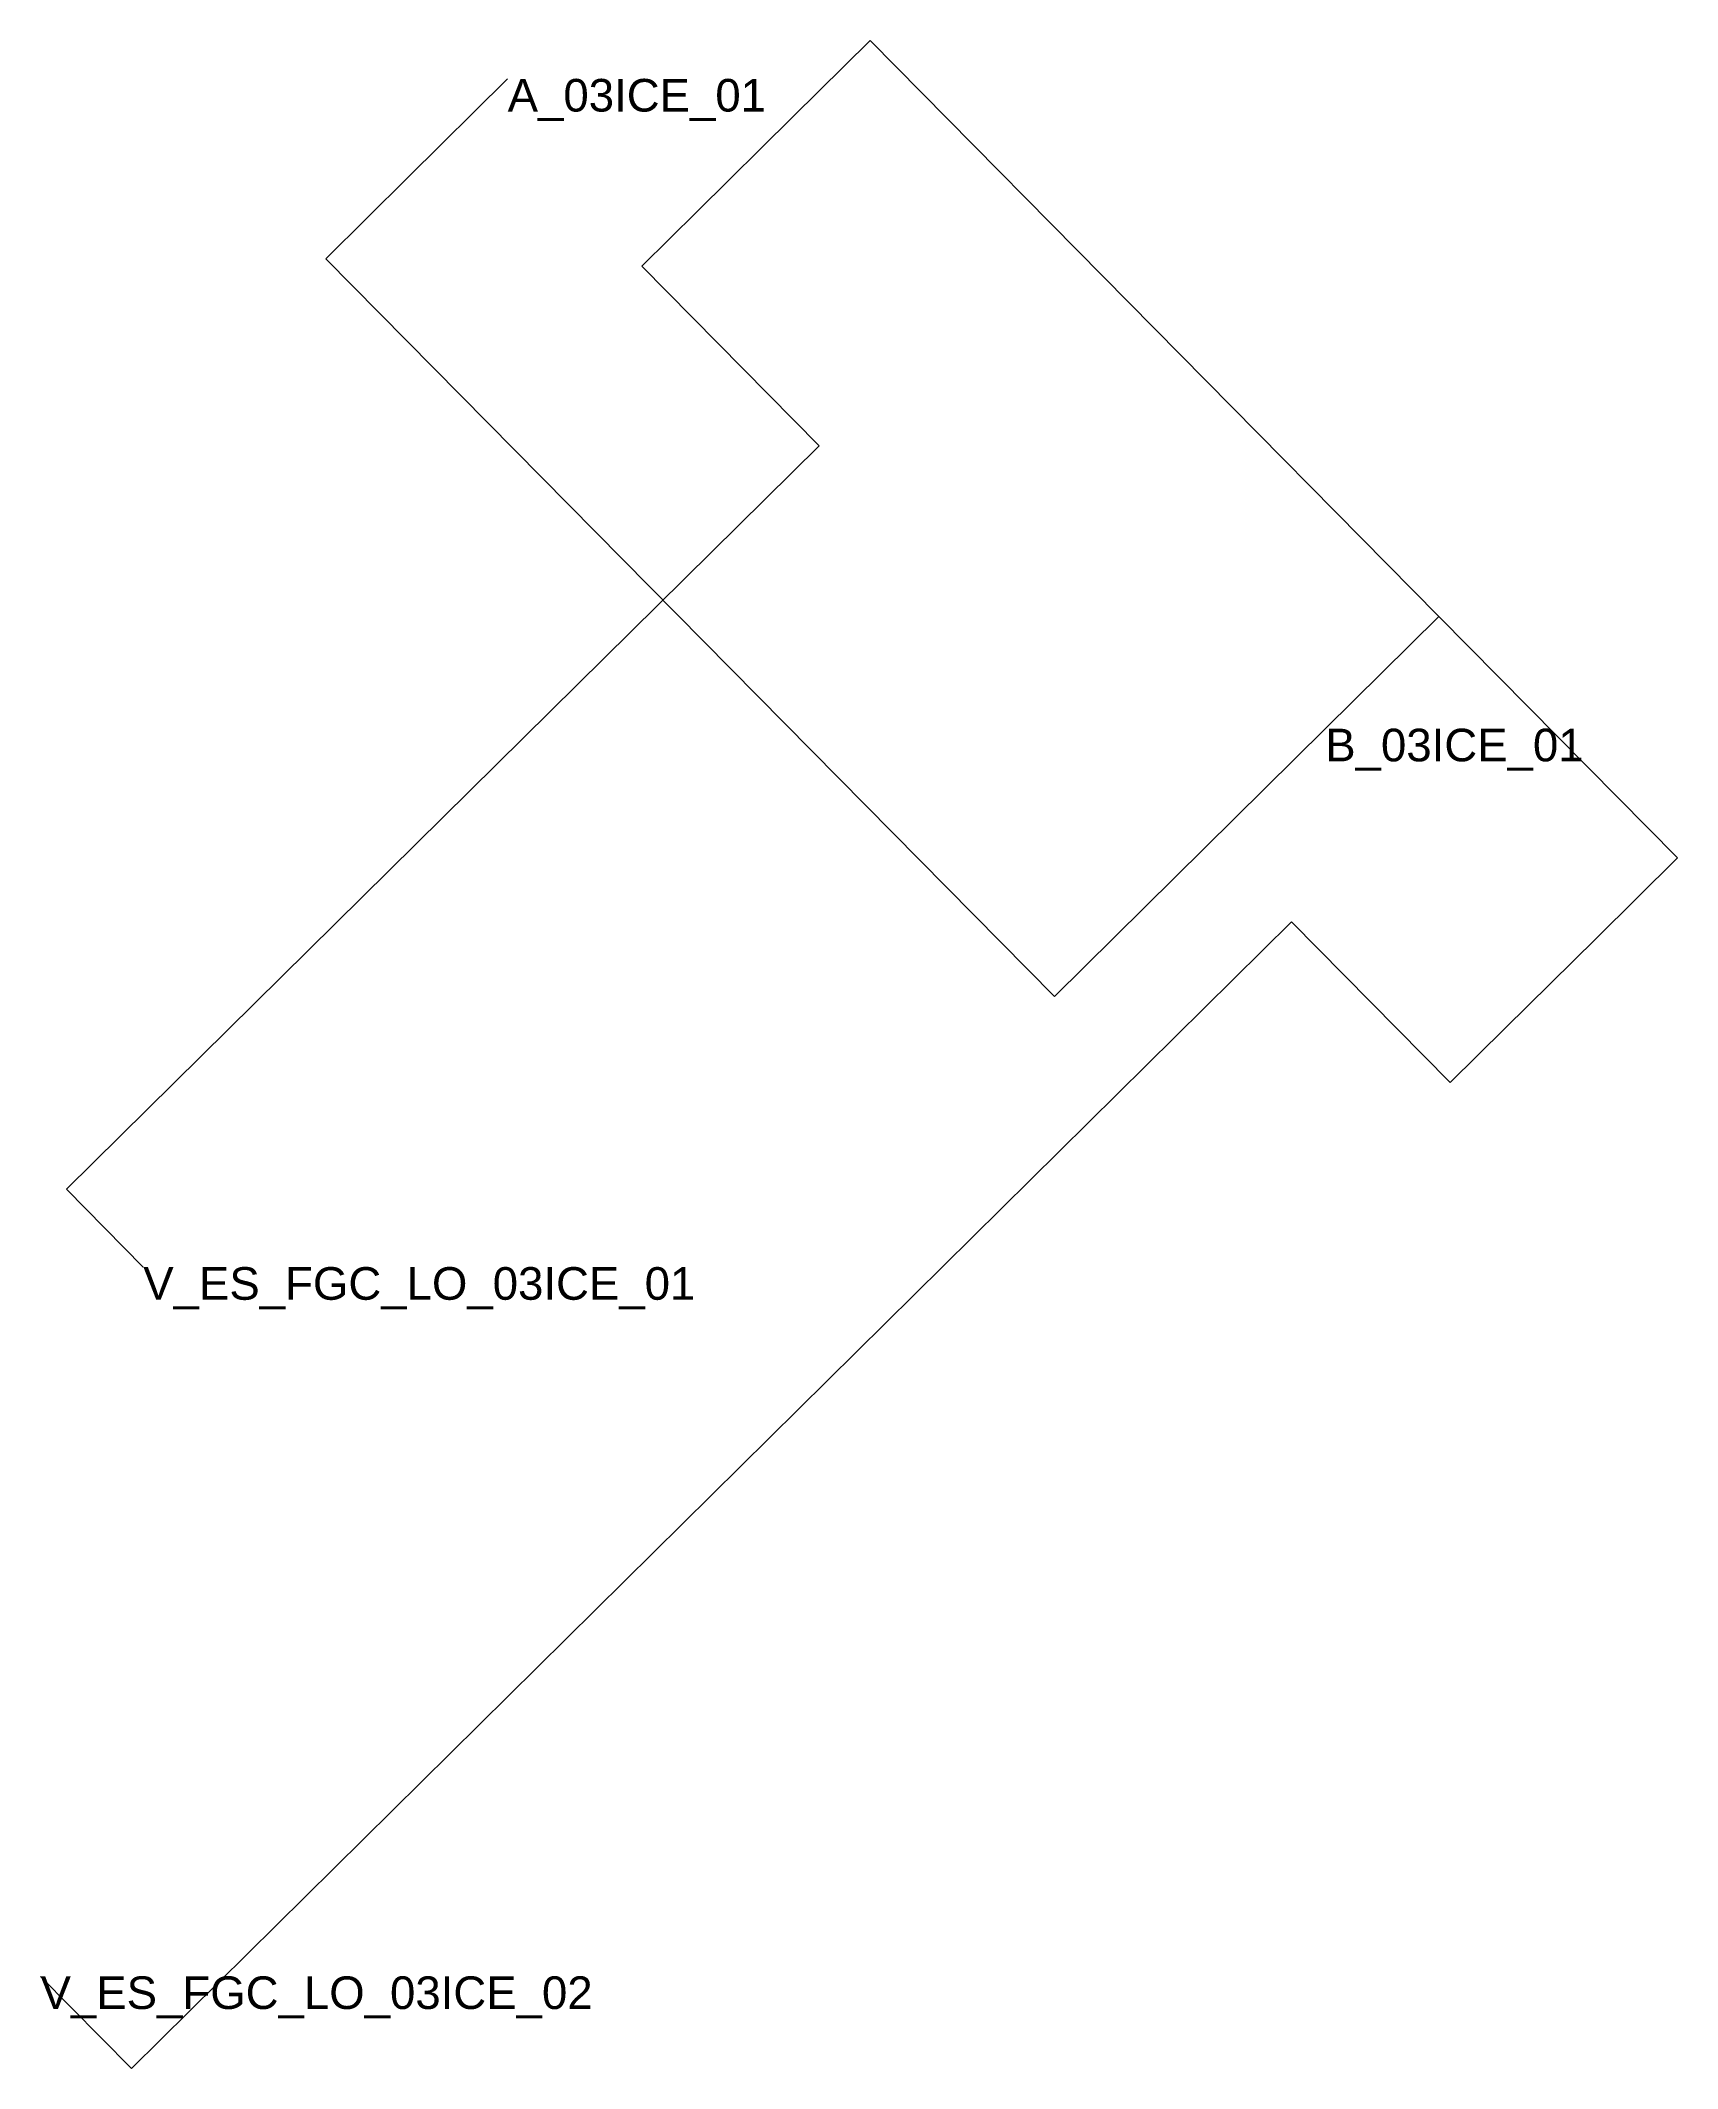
# Model space of a CAD drawing. Header units: metres. Extents: x 427253.3 to 427278.4, y 4579197.2 to 4579228.2.
import ezdxf
from ezdxf.enums import TextEntityAlignment as Align

# ---------------------------------------------------------------- set-up
doc = ezdxf.new("R2010")
doc.units = ezdxf.units.M
doc.header["$MEASUREMENT"] = 0
for name, color, linetype, lineweight, true_color in [('01_A_AccesTren_t', 40, 'Continuous', 0, 0xffd600), ('01_C_AccesExt_t', 251, 'Continuous', 0, 0x646464), ('01_I_Ascensor_l', 251, 'Continuous', 0, 0x646464), ('01_I_BarreraTarifaria_t', 251, 'Continuous', 0, 0x646464), ('01_I_Horitzontal_l', 251, 'Continuous', 0, 0x646464)]:
    doc.layers.add(name, color=color, linetype=linetype, lineweight=lineweight, true_color=true_color)
doc.styles.add('Style-Arial', font='arial.ttf')

msp = doc.modelspace()

# ---------------------------------------------------------------- linework, layer by layer
at = {"layer": '01_I_Ascensor_l'}
for p, q in [((427258.928456, 4579226.13444, -10), (427260.45647, 4579227.6469)), ((427264.827878, 4579227.064631, -10), (427263.360959, 4579225.615356, -20)), ((427277.140404, 4579214.474833, -10), (427275.749483, 4579213.100642, -20))]:
    msp.add_line(p, q, dxfattribs=at)
at = {"layer": '01_I_Horitzontal_l'}
for p, q in [((427272.989818, 4579217.689117, -10), (427274.731723, 4579219.410071, -10)), ((427272.47248, 4579214.729966, -20), (427254.689439, 4579197.158299, -20)), ((427274.905994, 4579212.267179, -20), (427272.47248, 4579214.729966, -20)), ((427275.749483, 4579213.100642, -20), (427274.905994, 4579212.267179, -20)), ((427254.689439, 4579197.158299, -20), (427253.295786, 4579198.569138, -20))]:
    msp.add_line(p, q, dxfattribs=at)
at = {"layer": '01_I_Horitzontal_l', "flags": 128}
for points, elevation in [([(427274.731723, 4579219.410071), (427266.01272, 4579228.235222), (427264.827878, 4579227.064631)], -10), ([(427258.928456, 4579226.13444), (427257.669117, 4579224.890248), (427268.837078, 4579213.586326), (427272.989818, 4579217.689117)], -10), ([(427263.360959, 4579225.615356), (427262.514565, 4579224.779548), (427265.232739, 4579222.026946), (427253.692339, 4579210.630884), (427254.870238, 4579209.438067)], -20), ([(427274.731723, 4579219.410071), (427278.388929, 4579215.708342), (427277.140404, 4579214.474833)], -10)]:
    msp.add_lwpolyline(points, dxfattribs=dict(at, elevation=elevation))

# ---------------------------------------------------------------- texts
at = {"layer": '01_A_AccesTren_t', "style": 'Style-Arial'}
for s, p in [('V_ES_FGC_LO_03ICE_01', (427254.870238, 4579209.438067, -20)), ('V_ES_FGC_LO_03ICE_02', (427253.295786, 4579198.569138, -20))]:
    msp.add_text(s, height=0.5, dxfattribs=at).set_placement(p, align=Align.TOP_LEFT)
at = {"layer": '01_C_AccesExt_t', "style": 'Style-Arial'}
msp.add_text('A_03ICE_01', height=0.5, dxfattribs=at).set_placement((427260.45647, 4579227.6469), align=Align.TOP_LEFT)
at = {"layer": '01_I_BarreraTarifaria_t', "style": 'Style-Arial'}
msp.add_text('B_03ICE_01', height=0.5, dxfattribs=at).set_placement((427272.989818, 4579217.689117, -10), align=Align.TOP_LEFT)

doc.saveas('drawing.dxf')
